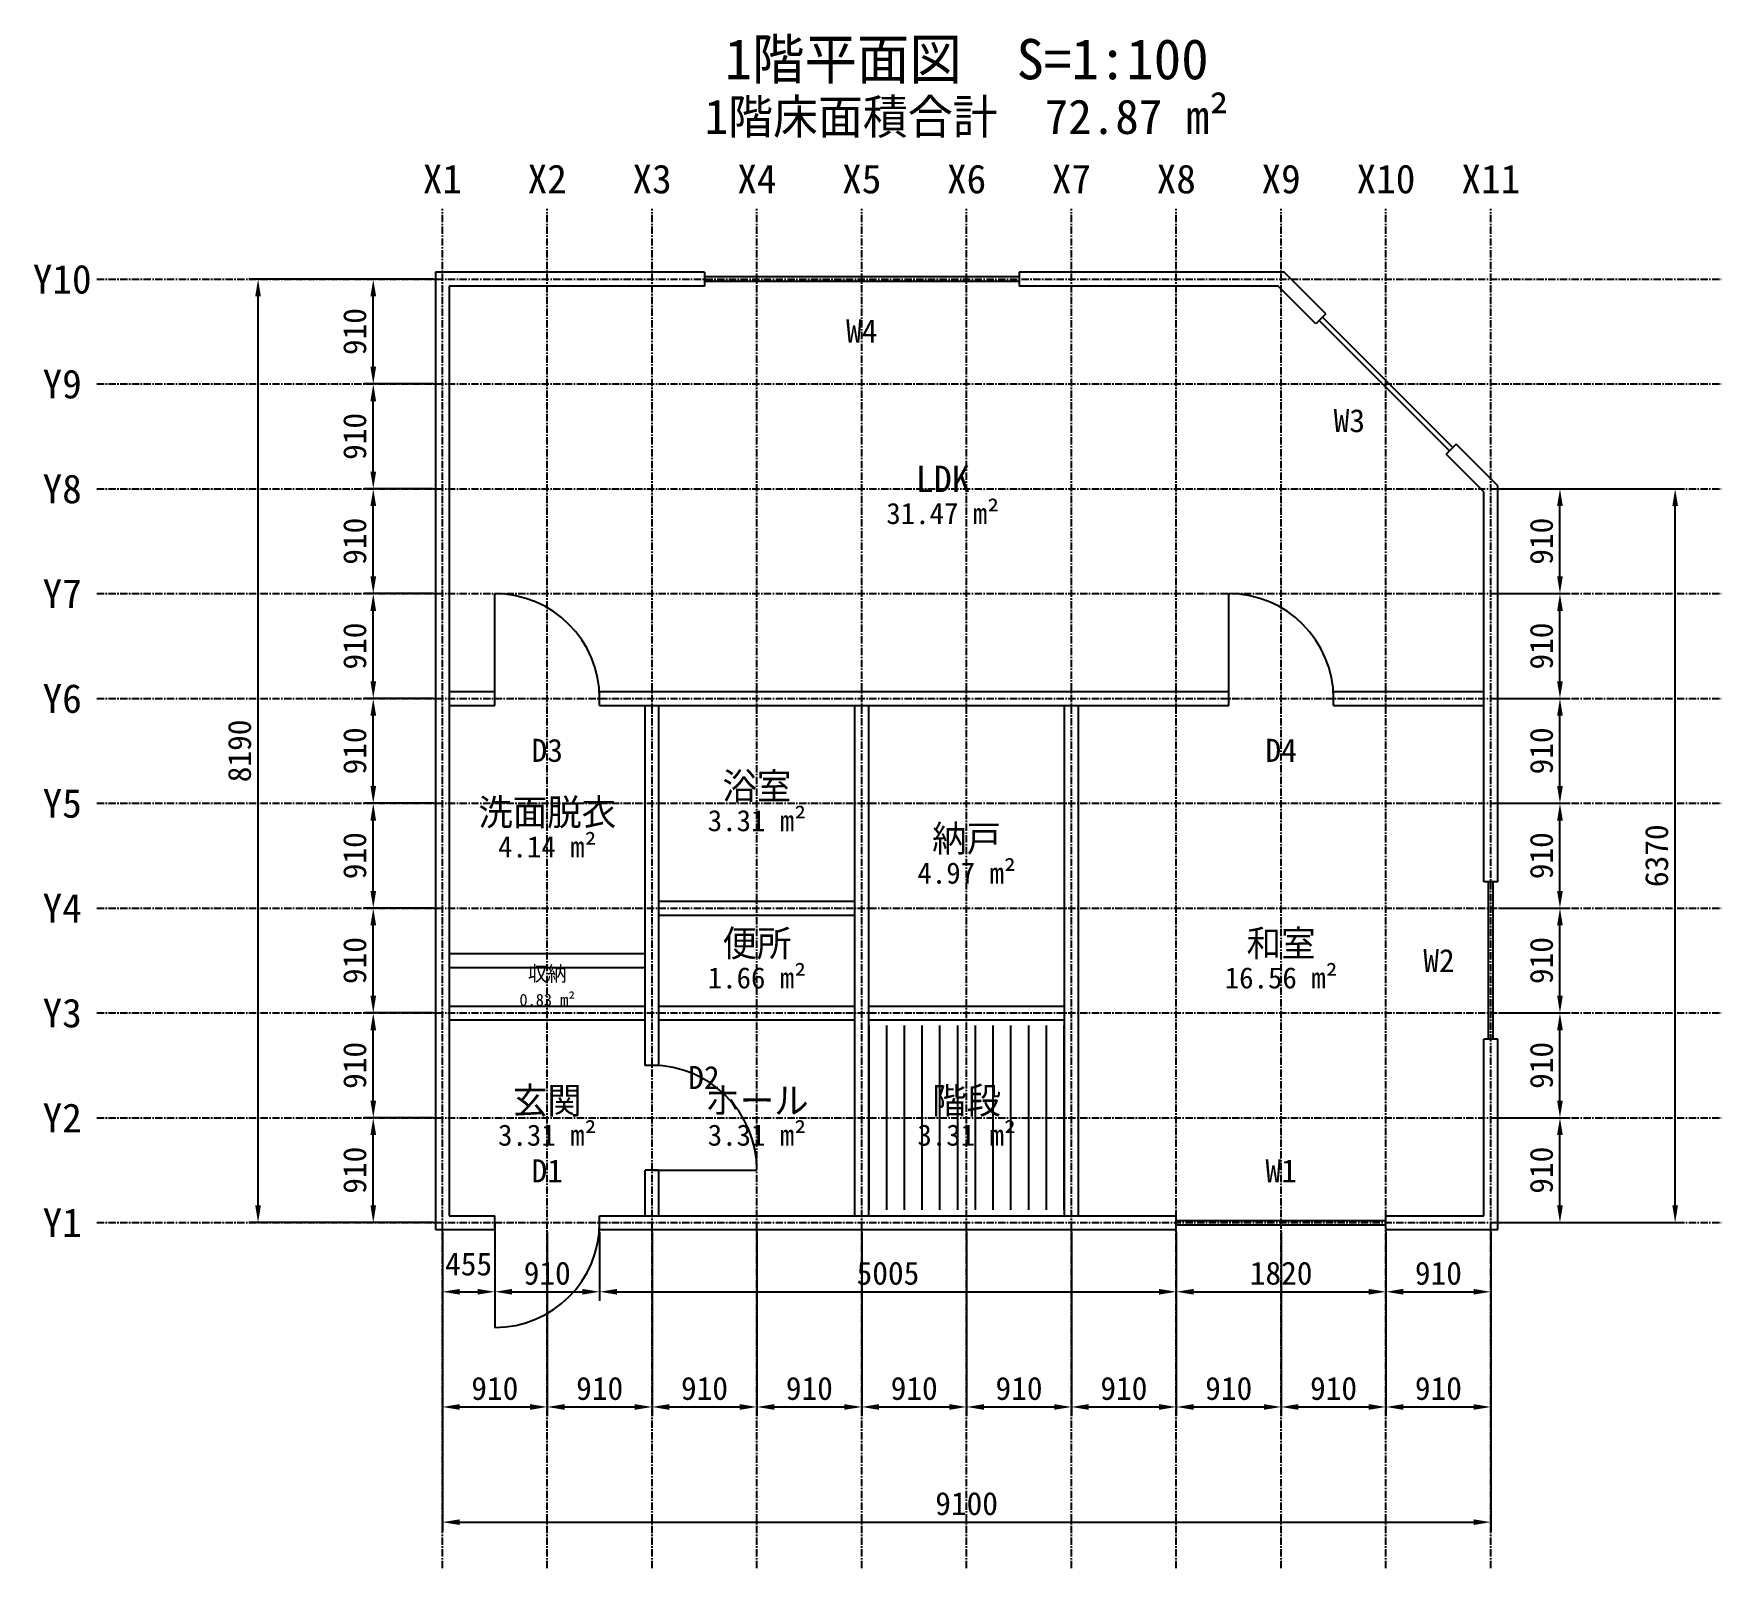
# Model space of a CAD drawing. Header units: millimetres. Extents: x -3547 to 11100, y -3000 to 10320.
import ezdxf
from ezdxf.enums import TextEntityAlignment as Align

# ---------------------------------------------------------------- set-up
doc = ezdxf.new("R2010")
doc.units = ezdxf.units.MM
doc.header["$LTSCALE"] = 20
doc.linetypes.add('CENTER', pattern=[5.08, 3.175, -0.635, 0.635, -0.635])
for name, color, linetype in [('DIM', 4, 'Continuous'), ('GRID', 8, 'CENTER'), ('OPENING', 3, 'Continuous'), ('ROOM', 2, 'Continuous'), ('STAIR', 5, 'Continuous'), ('TEXT', 7, 'Continuous'), ('WALL', 7, 'Continuous')]:
    doc.layers.add(name, color=color, linetype=linetype)
doc.dimstyles.new('ARCH100', dxfattribs={"dimtxt": 200, "dimasz": 150, "dimexe": 80, "dimexo": 80, "dimgap": 60, "dimtad": 1, "dimdec": 0, "dimcen": 2.5, "dimazin": 3, "dimtfac": 1, "dimtmove": 0, "dimatfit": 3})

msp = doc.modelspace()

# ---------------------------------------------------------------- linework, layer by layer
at = {"layer": 'GRID'}
for p, q in [((0, -3000), (0, 8800)), ((910, -3000), (910, 8800)), ((1820, -3000), (1820, 8800)), ((2730, -3000), (2730, 8800)), ((3640, -3000), (3640, 8800)), ((4550, -3000), (4550, 8800)), ((5460, -3000), (5460, 8800)), ((6370, -3000), (6370, 8800)), ((7280, -3000), (7280, 8800)), ((8190, -3000), (8190, 8800)), ((9100, -3000), (9100, 8800)), ((-3000, 8190), (11100, 8190)), ((-3000, 7280), (11100, 7280)), ((-3000, 6370), (11100, 6370)), ((-3000, 5460), (11100, 5460)), ((-3000, 4550), (11100, 4550)), ((-3000, 3640), (11100, 3640)), ((-3000, 2730), (11100, 2730)), ((-3000, 1820), (11100, 1820)), ((-3000, 910), (11100, 910)), ((-3000, 0), (11100, 0))]:
    msp.add_line(p, q, dxfattribs=at)
at = {"layer": 'OPENING'}
for p, q in [((2275, 8250), (2275, 8130)), ((5005, 8210), (2275, 8210)), ((5005, 8250), (5005, 8130)), ((5005, 8170), (2275, 8170)), ((7666.7, 7888.1), (7581.9, 7803.3)), ((8741.5, 6700.2), (7610.2, 7831.5)), ((8769.8, 6728.5), (7638.5, 7859.8)), ((8798.1, 6756.7), (8713.3, 6671.9)), ((455, 4550), (455, 5460)), ((6825, 4550), (6825, 5460)), ((455, 4490), (455, 4610)), ((1365, 4490), (1365, 4610)), ((6825, 4490), (6825, 4610)), ((7735, 4490), (7735, 4610)), ((9160, 2957.5), (9040, 2957.5)), ((9080, 1592.5), (9080, 2957.5)), ((9120, 1592.5), (9120, 2957.5)), ((9160, 1592.5), (9040, 1592.5)), ((1880, 1365), (1760, 1365)), ((1880, 455), (1760, 455)), ((1820, 455), (2730, 455)), ((455, -60), (455, 60)), ((455, 0), (455, -910)), ((1365, -60), (1365, 60)), ((6370, -60), (6370, 60)), ((6370, 20), (8190, 20)), ((8190, -60), (8190, 60)), ((6370, -20), (8190, -20))]:
    msp.add_line(p, q, dxfattribs=at)
for centre, start, end in [((455, 4550), 0, 90), ((6825, 4550), 0, 90), ((1820, 455), 0, 90), ((455, 0), 270, 0)]:
    msp.add_arc(centre, 910, start, end, dxfattribs=at)
at = {"layer": 'STAIR'}
for p, q in [((3703, 110), (3703, 1710)), ((3857, 110), (3857, 1710)), ((4011, 110), (4011, 1710)), ((4165, 110), (4165, 1710)), ((4319, 110), (4319, 1710)), ((4473, 110), (4473, 1710)), ((4627, 110), (4627, 1710)), ((4781, 110), (4781, 1710)), ((4935, 110), (4935, 1710)), ((5089, 110), (5089, 1710)), ((5243, 110), (5243, 1710)), ((5397, 110), (5397, 1710))]:
    msp.add_line(p, q, dxfattribs=at)
at = {"layer": 'WALL'}
for p, q in [((2275, 8250), (-60, 8250)), ((-60, 8250), (-60, -60)), ((7304.9, 8250), (5005, 8250)), ((7666.7, 7888.1), (7304.9, 8250)), ((2275, 8130), (60, 8130)), ((60, 8130), (60, 60)), ((7255.1, 8130), (5005, 8130)), ((7581.9, 7803.3), (7255.1, 8130)), ((9160, 6394.9), (8798.1, 6756.7)), ((9040, 6345.1), (8713.3, 6671.9)), ((9040, 2957.5), (9040, 6345.1)), ((9160, 2957.5), (9160, 6394.9)), ((60, 4610), (455, 4610)), ((1365, 4610), (6825, 4610)), ((7735, 4610), (9040, 4610)), ((60, 4490), (455, 4490)), ((1365, 4490), (6825, 4490)), ((1760, 1365), (1760, 4490)), ((1880, 1365), (1880, 4490)), ((3580, 60), (3580, 4490)), ((3700, 60), (3700, 4490)), ((5400, 60), (5400, 4490)), ((5520, 60), (5520, 4490)), ((7735, 4490), (9040, 4490)), ((1880, 2790), (3580, 2790)), ((1880, 2670), (3580, 2670)), ((60, 2335), (1760, 2335)), ((60, 2215), (1760, 2215)), ((60, 1880), (1760, 1880)), ((60, 1760), (1760, 1760)), ((1880, 1880), (3580, 1880)), ((1880, 1760), (3580, 1760)), ((3700, 1880), (5400, 1880)), ((3700, 1760), (5400, 1760)), ((9040, 60), (9040, 1592.5)), ((9160, -60), (9160, 1592.5)), ((1760, 60), (1760, 455)), ((1880, 60), (1880, 455)), ((60, 60), (455, 60)), ((1365, 60), (6370, 60)), ((8190, 60), (9040, 60)), ((-60, -60), (455, -60)), ((1365, -60), (6370, -60)), ((8190, -60), (9160, -60))]:
    msp.add_line(p, q, dxfattribs=at)

# ---------------------------------------------------------------- texts
at = {"layer": 'GRID'}
for s, p in [('X1', (0, 9060)), ('X2', (910, 9060)), ('X3', (1820, 9060)), ('X4', (2730, 9060)), ('X5', (3640, 9060)), ('X6', (4550, 9060)), ('X7', (5460, 9060)), ('X8', (6370, 9060)), ('X9', (7280, 9060)), ('X10', (8190, 9060)), ('X11', (9100, 9060)), ('Y10', (-3300, 8190)), ('Y9', (-3300, 7280)), ('Y8', (-3300, 6370)), ('Y7', (-3300, 5460)), ('Y6', (-3300, 4550)), ('Y5', (-3300, 3640)), ('Y4', (-3300, 2730)), ('Y3', (-3300, 1820)), ('Y2', (-3300, 910)), ('Y1', (-3300, 0))]:
    msp.add_text(s, height=250, dxfattribs=at).set_placement(p, align=Align.MIDDLE_CENTER)
at = {"layer": 'OPENING'}
for s, p in [('W4', (3640, 7740)), ('W3', (7872, 6962)), ('D3', (910, 4100)), ('D4', (7280, 4100)), ('W2', (8650, 2275)), ('D2', (2270, 1260)), ('D1', (910, 450)), ('W1', (7280, 450))]:
    msp.add_text(s, height=200, dxfattribs=at).set_placement(p, align=Align.MIDDLE_CENTER)
at = {"layer": 'ROOM'}
for s, height, p in [('LDK', 230, (4342.5, 6456.1)), ('31.47 m²', 184, (4342.5, 6156.1)), ('浴室', 230, (2730, 3790)), ('洗面脱衣', 230, (910, 3562.5)), ('3.31 m²', 184, (2730, 3490)), ('4.14 m²', 184, (910, 3262.5)), ('納戸', 230, (4550, 3335)), ('4.97 m²', 184, (4550, 3035)), ('便所', 230, (2730, 2425)), ('和室', 230, (7280, 2425)), ('収納', 130, (910, 2161.2)), ('1.66 m²', 184, (2730, 2125)), ('16.56 m²', 184, (7280, 2125)), ('0.83 m²', 104, (910, 1933.8)), ('玄関', 230, (910, 1060)), ('ホール', 230, (2730, 1060)), ('階段', 230, (4550, 1060)), ('3.31 m²', 184, (910, 760)), ('3.31 m²', 184, (2730, 760)), ('3.31 m²', 184, (4550, 760))]:
    msp.add_text(s, height=height, dxfattribs=at).set_placement(p, align=Align.MIDDLE_CENTER)
at = {"layer": 'TEXT'}
for s, height, p in [('1階平面図  S=1:100', 350, (4550, 10100)), ('1階床面積合計  72.87 m²', 300, (4550, 9600))]:
    msp.add_text(s, height=height, dxfattribs=at).set_placement(p, align=Align.MIDDLE_CENTER)

# ---------------------------------------------------------------- dimensions: what is measured, and where the dimension line sits
at = {"layer": 'DIM'}
for base, p1, p2 in [((-1600, 0), (0, 0), (0, 8190)), ((-600, 7280), (0, 7280), (0, 8190)), ((-600, 6370), (0, 6370), (0, 7280)), ((-600, 5460), (0, 5460), (0, 6370)), ((9700, 5460), (9100, 5460), (9100, 6370)), ((10700, 0), (9100, 0), (9100, 6370)), ((-600, 4550), (0, 4550), (0, 5460)), ((9700, 4550), (9100, 4550), (9100, 5460)), ((-600, 3640), (0, 3640), (0, 4550)), ((9700, 3640), (9100, 3640), (9100, 4550)), ((-600, 2730), (0, 2730), (0, 3640)), ((9700, 2730), (9100, 2730), (9100, 3640)), ((-600, 1820), (0, 1820), (0, 2730)), ((9700, 1820), (9100, 1820), (9100, 2730)), ((-600, 910), (0, 910), (0, 1820)), ((9700, 910), (9100, 910), (9100, 1820)), ((-600, 0), (0, 0), (0, 910)), ((9700, 0), (9100, 0), (9100, 910))]:
    msp.add_linear_dim(base=base, p1=p1, p2=p2, angle=90, dimstyle='ARCH100', override={"dimscale": 1, "dimtxt": 200, "dimasz": 150, "dimexe": 80, "dimexo": 80, "dimgap": 60, "dimtad": 1, "dimdec": 0, "dimlfac": 1}, dxfattribs=at).render()
for base, p1, p2 in [((0, -600), (0, 0), (455, 0)), ((0, -1600), (0, 0), (910, 0)), ((0, -2600), (0, 0), (9100, 0)), ((455, -600), (455, 0), (1365, 0)), ((910, -1600), (910, 0), (1820, 0)), ((1365, -600), (1365, 0), (6370, 0)), ((1820, -1600), (1820, 0), (2730, 0)), ((2730, -1600), (2730, 0), (3640, 0)), ((3640, -1600), (3640, 0), (4550, 0)), ((4550, -1600), (4550, 0), (5460, 0)), ((5460, -1600), (5460, 0), (6370, 0)), ((6370, -600), (6370, 0), (8190, 0)), ((6370, -1600), (6370, 0), (7280, 0)), ((7280, -1600), (7280, 0), (8190, 0)), ((8190, -600), (8190, 0), (9100, 0)), ((8190, -1600), (8190, 0), (9100, 0))]:
    msp.add_linear_dim(base=base, p1=p1, p2=p2, dimstyle='ARCH100', override={"dimscale": 1, "dimtxt": 200, "dimasz": 150, "dimexe": 80, "dimexo": 80, "dimgap": 60, "dimtad": 1, "dimdec": 0, "dimlfac": 1}, dxfattribs=at).render()

doc.saveas('drawing.dxf')
